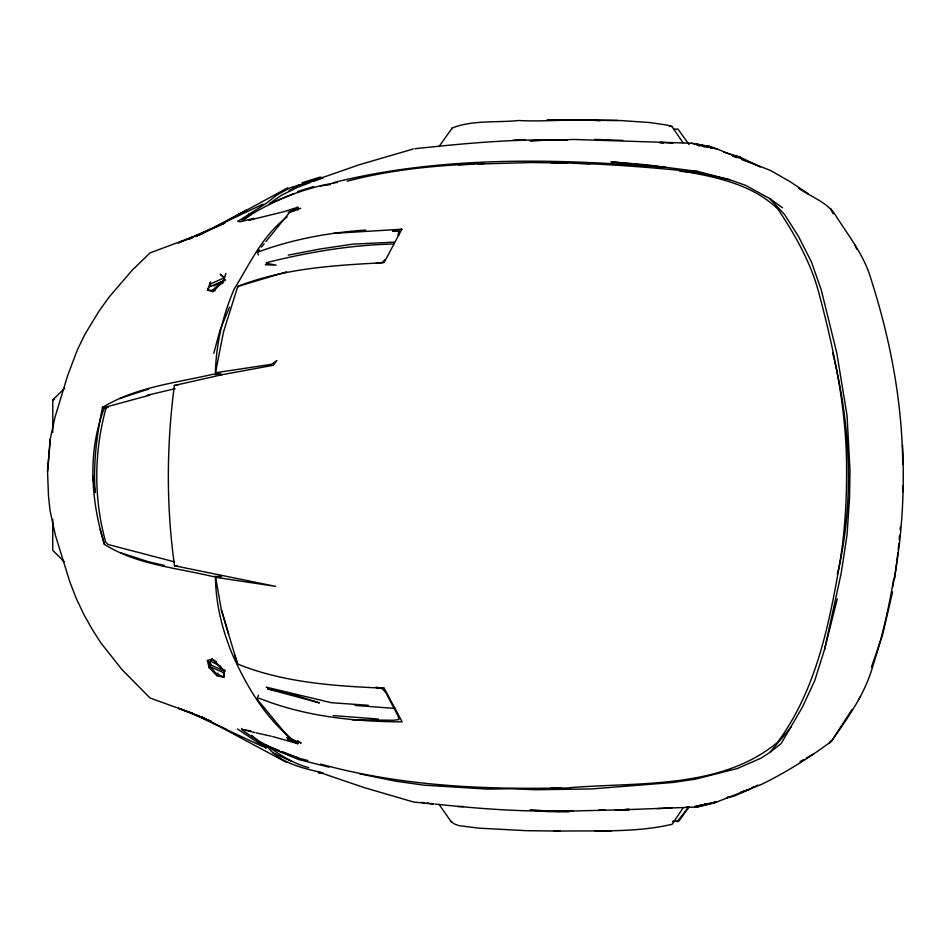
<?xml version="1.0" encoding="UTF-8"?>
<svg xmlns="http://www.w3.org/2000/svg" width="951" height="951" viewBox="0 0 951 951"><rect width="100%" height="100%" fill="white"/><g stroke="black" fill="none" stroke-linecap="round" stroke-linejoin="round"><path stroke-width="1.43" d="M52.721 519.329L52.709 550.284L63.883 561.363M52.78 432.36L52.792 399.931L64.561 388.353M272.675 736.573L297.782 743.611L297.865 740.686M892.585 587.314C901.821 540.453 904.853 492.38 902.487 444.699M287.594 739.2L297.782 743.611C266.815 721.036 246.891 687.335 231.711 652.814C221.809 628.468 215.711 602.803 215.401 576.461L221.036 576.817L212.525 576.472C175.983 567.664 137.087 564.799 104.42 544.4C90.868 500.309 87.326 451.547 104.408 407.943L107.178 407.622M92.818 476.273L95.171 492.642C93.055 464.029 96.669 435.403 102.506 407.42C135.803 387.093 175.341 383.015 212.572 374.337L215.401 374.421C215.782 345.082 222.546 316.421 233.982 289.449C249.816 263.902 262.357 235.408 287.143 216.935M398.564 235.384L398.838 231.188L392.597 231.117L401.857 229.239L384.038 262.666C334.574 265.329 284.432 268.111 237.774 286.429L223.485 332.042L215.449 372.768L271.546 364.292L276.86 360.536L273.246 365.279L221.797 374.777L174.366 385.488C166.544 445.246 166.092 506.051 174.544 565.762L275.624 586.375L215.58 577.305L221.393 609.912L237.465 663.786L240.817 665.296C286.501 682.961 335.727 686.099 384.145 688.179L402.13 721.88C353.724 721.654 304.831 716.424 259.54 698.367L256.865 698.926L289.698 738.582L301.229 743.04L298.293 741.423M195.573 236.442L224.9 223.021L178.265 242.945L199.544 234.457L150.068 252.883L132.106 270.322L109.163 297.009L99.201 310.858L84.877 334.407L77.423 349.718L67.676 375.479L54.885 417.584L50.26 438.886L47.55 471.577L48.477 495.768L50.011 510.378L55.277 534.842L69.649 581.311L75.914 597.668L83.89 614.548L92.33 629.574L100.854 642.888L122.001 669.611L150.044 698.022L192.364 713.298L178.515 708.293L211.609 721.559L190.426 712.572M47.55 471.577L50.26 438.886M897.934 552.365L894.701 578.267M898.22 549.523L898.766 543.841M899.182 539.574L899.598 535.306M900.145 529.612L900.419 526.771M893.821 578.434C888.793 607.879 882.302 637.229 872.935 665.641C865.208 693.885 847.84 717.767 831.329 741.411C809.42 757.674 785.93 772.497 761.323 784.468L713.939 803.096L696.917 807.019L615.368 810.062L629.312 809.491L624.997 809.539M398.1 235.135L398.838 231.188M837.379 574.249C853.974 504.458 850.967 430.815 834.633 361.285M892.561 591.914L882.516 635.137L871.378 667.21M702.492 146.216L702.682 145.337L694.492 143.72L701.16 145.836M359.716 773.829L395.664 781.175L423.766 785.146L487.518 789.104L511.305 788.771L535.675 789.734L591.593 788.938L672.844 782.471L695.3 779.19L737.536 768.456L761.026 758.137L769.953 752.36L781.128 743.623L802.489 706.997L814.769 680.547L824.565 649.378L841.171 573.334L847.044 534.914L849.576 496.945L849.98 470.151L847.032 415.397L836.809 353.106L821.284 289.972L811.417 261.87L798.424 236.323L784.504 214.439L769.561 198.474L745.477 185.29L729.631 179.739L697.879 171.477L646.621 164.808L610.934 161.801L665.605 167.376C555.063 158.579 441.906 155.679 333.456 182.604M225.244 670.966L223.58 672.654L223.83 677.231L216.971 675.745L209.184 667.733L207.354 660.493L212.037 659.138L224.317 670.538L223.83 677.231L215.936 673.225L210.112 666.734L210.587 664.701M824.565 649.378L837.284 598.809M222.677 283.232L225.851 273.401M213.761 353.308L220.097 329.973L229.488 307.137M216.971 675.745L217.779 673.153M210.67 286.287L209.672 284.301L210.54 281.995L207.473 290.031L212.858 291.767L223.854 280.807M211.895 658.9L209.125 664.202L222.57 670.241L224.911 670.158M221.761 283.778L222.831 281.139L225.411 279.844L213.749 285.93M209.184 667.733L210.825 663.679L207.354 660.493M256.925 698.926L258.506 695.169M237.429 728.977L265.935 747.973L266.886 745.988L265.757 745.013M829.355 743.468L830.651 740.912M560.198 831.103L526.034 830.663L478.626 828.131L459.178 825.67L455.125 824.303L451.38 822.033L451.737 821.343M209.672 284.301L224.079 277.918L220.216 274.257L224.579 277.573M451.57 129.015L452.236 127.945C473.17 119.85 496.648 122.822 518.616 120.504C545.815 122.001 573.037 118.602 600.224 120.765M242.113 221.072L243.004 219.657C271.546 201.03 303.559 187.811 337.355 182.461M831.329 741.411L852.096 709.387M858.491 699.52L860.084 697.059M683.091 807.97L672.143 824.267C633.556 833.373 593.044 830.045 553.637 831.269M439.124 146.442L452.236 127.945M688.797 807.304L678.515 821.593L673.213 821.058M258.375 254.951L257.555 252.205L259.314 249.887M688.536 807.161L677.623 821.117L672.452 821.64M261.394 247.129L264.116 243.777M265.935 241.542L289.568 212.442L300.611 208.305M769.953 752.36L790.899 727.325M385.179 259.552L382.243 262.5L376.037 263.415M293.835 210.86L297.818 207.259L297.901 210.183M212.881 289.877L222.831 281.139L209.422 286.845L207.473 290.031L215.152 290.614M275.457 195.585L277.644 194.04M244.597 219.194L248.841 216.222M301.907 182.794L320.071 177.124L322.96 177.778L290.186 187.787L276.456 195.312L266.161 203.395L237.726 221.44L240.389 221.702L253.953 218.361L248.924 220.204M753.81 786.667L748.996 789.639L733.982 796.165L726.659 797.746L729.239 796.593M288.985 190.735L299.078 184.815M800.041 761.644L803.845 759.48M806.365 758.042L813.961 753.727M238.511 214.569L287.784 187.811M220.454 224.638L224.329 222.475M226.944 221.012L246.368 210.183L200.566 234.493M288.153 212.37L297.818 207.259L284.087 211.645L249.079 220.252M701.184 805.093L694.658 806.638L696.917 807.019L699.14 805.866M713.939 803.096L716.483 801.776L694.658 806.638M757.888 785.074L748.996 789.639L740.995 791.981M188.809 239.474L192.673 237.607M195.24 236.359L262.892 204.203M294.263 193.433L269.228 203.692L281.258 195.407L297.378 187.406L310.668 182.378M313.319 181.379L322.615 177.861M310.49 181.76L359.074 164.82L413.352 148.962M201.731 233.946L196.477 235.836L199.258 235.194M52.792 399.931L54.469 399.349M119.695 398.493L148.487 389.102M286.584 271.879L237.774 286.429L238.19 287M257.555 252.205C292.326 239.272 328.856 232.567 365.778 230.059M297.758 191.46L313.568 186.634M149.711 395.176L107.522 406.612L105.977 408.276C93.994 451.749 93.507 498.895 105.787 542.403L108.307 544.566L174.152 561.768M218.302 576.568L221.024 575.83M716.483 801.776L706.367 804.677L704.501 803.94M696.917 807.019L702.634 805.568L702.492 804.784M347.234 181.177C391.919 169.421 438.007 165.058 484.071 163.572M147.179 395.295L175.043 388.674M218.005 576.746L221.631 575.902M266.28 262.714C308.029 252.217 350.55 244.918 393.666 244.038M288.224 255.13L319.809 249.043L352.571 244.169L394.059 242.136M320.392 185.968L330.294 184.577M414.838 148.736C465.396 143.316 516.322 138.477 567.2 140.296M104.408 407.943L102.506 407.42L108.045 406.838M703.859 146.929L709.66 146.371L717.351 149.081L770.726 170.609L790.614 181.998L808.077 193.671M102.506 407.42L108.343 406.933M318.799 773.175L323.078 772.854M174.366 385.488L177.801 385.238M215.401 374.421L221.036 374.076M333.67 233.352L401.857 229.239M671.822 807.91L657.153 808.635M686.503 807.114L689.439 806.959M244.466 729.702L242.053 729.821C261.359 744.36 284.206 754.892 307.922 760.538M513.076 140.189L525.214 139.666M458.418 164.856L474.573 164.166M477.509 164.047L531.716 162.514L566.915 163.108M573.417 810.739C527.211 812.344 480.897 808.956 434.964 804.059M622.132 809.777L556.704 811.429L529.933 810.145L559.176 811.334L543.663 810.739M625.009 809.658L629.312 809.491M540.002 140.356L529.933 140.748L573.857 139.476L691.425 143.232L709.66 146.371L711.253 148.38M542.866 140.249L557.25 139.69L541.25 140.261M569.815 787.69C638.573 782.019 720.989 789.485 777.633 742.267C815.078 691.425 828.273 628.742 838.984 567.771C844.916 533.975 846.972 499.608 846.556 465.324C846.212 406.362 833.611 348.411 818.538 291.695C810.49 261.917 795.072 234.945 778.156 209.398C751.682 183.27 713 176.482 677.778 170.181C635.613 166.08 593.293 163.227 550.926 162.597M550.926 788.296L570.445 787.927M673.534 129.17L677.98 129.11L689.083 144.588M561.114 787.951C480.41 789.663 398.873 785.597 320.689 764.093M599.106 809.836L604.86 809.765M174.544 565.762L177.409 565.738M457.704 806.543L463.541 806.519M569.958 120.028L620.789 120.563L649.806 122.548L666.699 125.021L671.977 126.471L682.973 142.745M547.205 119.731L617.484 120.408M545.196 811.524L568.817 811.904M352.262 719.764L393.476 720.264L398.933 719.586L398.219 716.246L385.844 692.601L382.219 688.702L375.74 687.347L384.145 688.179M594.898 830.746L611.422 830.924M622.715 140.391L594.601 139.381M572.728 163.275L590.131 163.786M681.118 170.954L697.879 171.477M265.293 264.735L276.135 265.163L266.256 263.308M711.122 147.726L713 147.833L706.343 146.204M659.994 142.293L672.939 143.09M368.263 705.297L331.281 702.706L266.185 687.145M354.996 705.428L395.461 708.459M333.147 715.592L378.379 719.051M679.977 171.228L702.135 173.474L729.631 179.739M432.931 804.023L413.59 802.014L364.471 787.701L318.003 771.867M659.102 142.686L663.263 143.126M421.578 802.359L424.229 802.703M426.892 803.048L433.549 803.904M717.351 149.081L691.425 143.232M669.92 126.174L671.977 126.471M723.854 152.303L740.044 157.07L760.277 167.079M245.762 729.976L250.921 731.046M256.092 732.829L271.297 736.24M248.532 214.046L251.433 214.7M164.475 565.476L148.487 561.779L120.385 552.674M321.664 772.521C302.323 768.146 279.261 762.809 266.886 745.988L264.235 744.704L266.886 745.988M254.713 732.508L242.279 729.56L241.59 728.442L241.827 729.476M734.517 155.714L740.044 157.07M329.034 767.172L298.471 759.469L269.121 747.129C281.223 755.831 294.18 763.796 308.695 767.671M216.721 373.172L221.797 374.777M732.472 156.071L736.561 157.604M741.994 159.637L755.605 164.725M267.148 745.81L279.214 750.494M281.9 751.528L297.984 757.769M196.405 714.986L203.787 717.874M210.385 661.064L220.644 666.294M210.112 666.734L223.58 672.654M190.426 712.608L263.011 746.701M272.521 752.633L290.958 761.05M694.337 143.375L698.379 145.218M202.848 718.088L226.29 729.417M275.564 755.867L279.475 757.792M201.362 716.733L286.536 762.44M286.548 737.596L297.782 743.611M697.154 144.683L699.508 146.002M212.037 659.138L216.709 661.801M798.697 188.346C811.512 197.226 828.262 202.492 836.321 216.531C849.065 236.537 864.186 255.45 870.854 278.619C890.1 338.544 902.166 401.215 902.749 464.278M769.561 198.474L782.507 207.782M265.935 747.973L251.837 735.385M62.1 559.711L63.955 561.732M222.57 670.241L217.387 663.988M439.065 804.391L451.38 822.033M830.675 208.495L833.159 213.82M855.127 245.287L856.708 249.233M100.14 529.374L104.42 544.4M221.393 609.912L228.585 634.008M234.933 655.275L237.465 663.786M832.577 352.655L834.348 359.847M902.975 485.973L903.046 491.762M287.036 692.697L267.659 688.928L319.429 702.896L287.036 692.697"/></g></svg>
